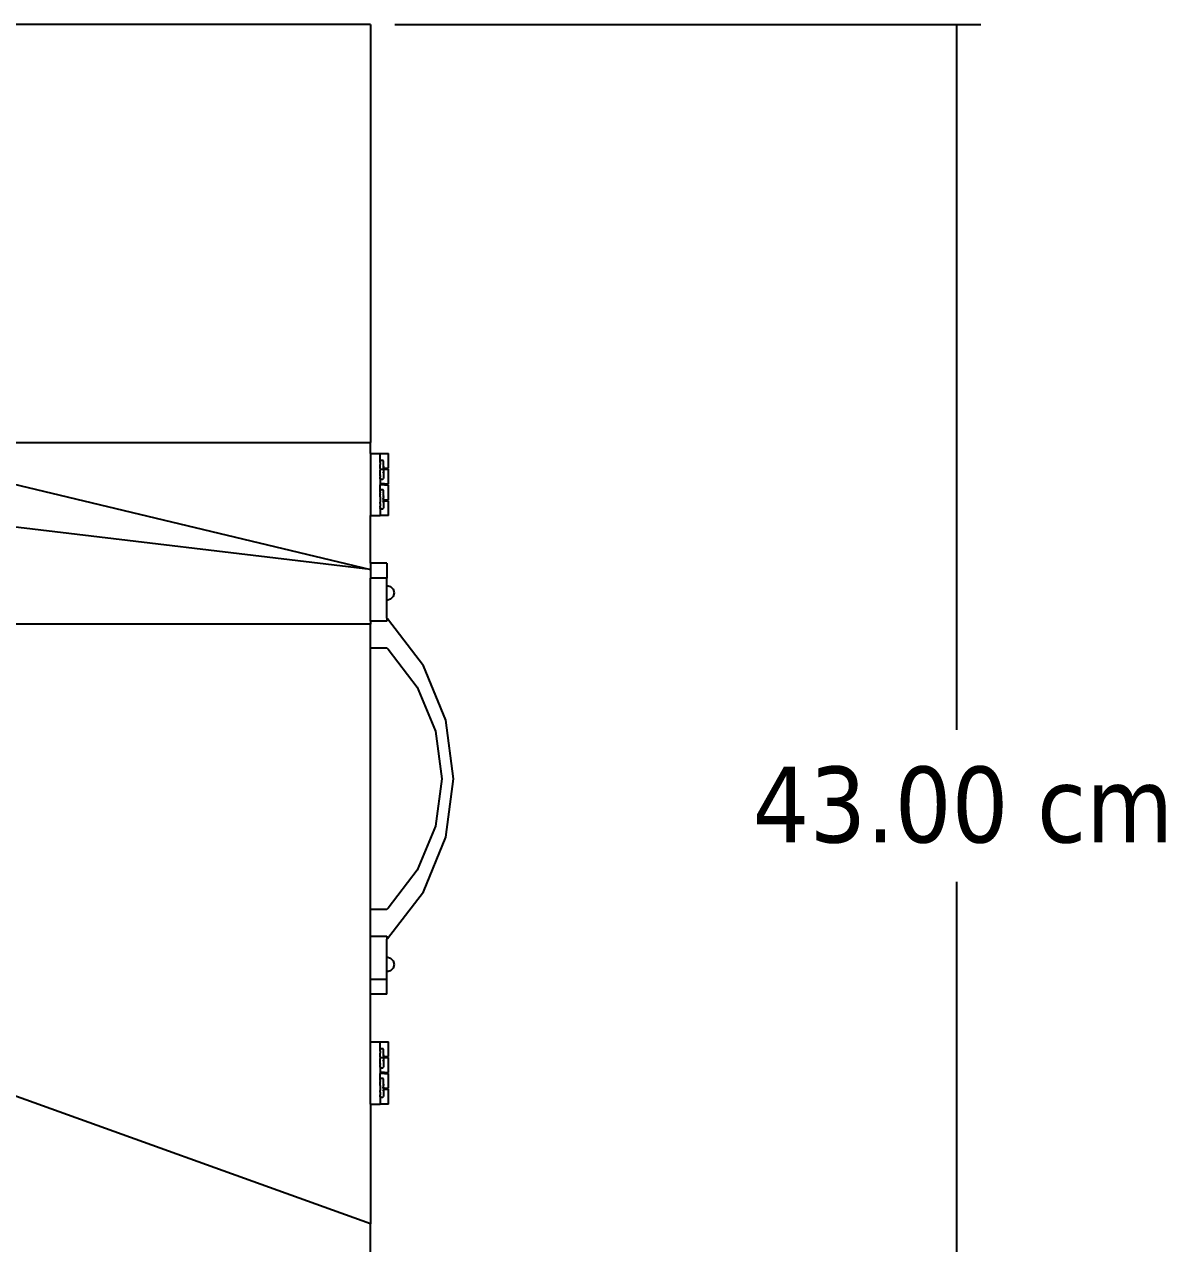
# Model space of a CAD drawing. Extents: x -35.9 to 36, y -41 to 41.6.
# Drawn here: x 4.62 to 36.01, y -12.95 to 20.59 of the extents above; entities that cross this region are included whole.
import ezdxf

# ---------------------------------------------------------------- set-up
doc = ezdxf.new("R2010")
doc.units = 0
doc.layers.get('0').update_dxf_attribs({"linetype": 'CONTINUOUS'})
doc.styles.add('TAHOMA', font='')
doc.styles.get('TAHOMA').set_extended_font_data('Tahoma')

msp = doc.modelspace()

# ---------------------------------------------------------------- linework, layer by layer
for p, q in [((14.137, 20.586), (-3.866, 20.586)), ((14.137, 20.586), (14.137, 9.086)), ((-0.446, 9.086), (14.137, 9.086)), ((-0.446, 9.086), (14.137, 5.586)), ((14.137, 8.786), (14.137, 9.086)), ((14.137, 8.786), (14.137, 7.075)), ((14.137, 8.786), (14.41, 8.786)), ((14.41, 8.786), (14.636, 8.786)), ((14.41, 8.589), (14.41, 8.786)), ((14.636, 8.38), (14.636, 8.786)), ((14.137, 5.586), (-10.863, 8.586)), ((14.41, 8.581), (14.427, 8.601)), ((14.41, 8.581), (14.41, 8.589)), ((14.41, 8.57), (14.41, 8.581)), ((14.41, 8.57), (14.41, 8.563)), ((14.41, 8.563), (14.41, 8.558)), ((14.41, 8.532), (14.41, 8.558)), ((14.41, 8.532), (14.41, 8.521)), ((14.41, 8.521), (14.41, 8.511)), ((14.41, 8.511), (14.41, 8.487)), ((14.41, 8.487), (14.41, 8.477)), ((14.41, 8.474), (14.41, 8.477)), ((14.41, 8.471), (14.41, 8.477)), ((14.41, 8.471), (14.41, 8.474)), ((14.41, 8.467), (14.41, 8.471)), ((14.41, 8.46), (14.41, 8.467)), ((14.41, 8.457), (14.41, 8.46)), ((14.41, 8.452), (14.41, 8.457)), ((14.41, 8.446), (14.41, 8.452)), ((14.41, 8.439), (14.41, 8.446)), ((14.41, 8.431), (14.41, 8.439)), ((14.41, 8.425), (14.41, 8.431)), ((14.41, 8.416), (14.41, 8.425)), ((14.41, 8.409), (14.41, 8.416)), ((14.41, 8.404), (14.41, 8.409)), ((14.41, 8.401), (14.41, 8.404)), ((14.41, 8.392), (14.41, 8.401)), ((14.41, 8.387), (14.41, 8.392)), ((14.421, 8.387), (14.41, 8.387)), ((14.41, 8.374), (14.41, 8.387)), ((14.427, 8.601), (14.479, 8.601)), ((14.497, 8.581), (14.479, 8.601)), ((14.497, 8.387), (14.486, 8.387)), ((14.492, 8.424), (14.49, 8.418)), ((14.491, 8.421), (14.49, 8.418)), ((14.49, 8.418), (14.497, 8.416)), ((14.492, 8.424), (14.491, 8.421)), ((14.497, 8.431), (14.492, 8.427)), ((14.494, 8.43), (14.492, 8.427)), ((14.492, 8.427), (14.492, 8.424)), ((14.492, 8.401), (14.492, 8.397)), ((14.497, 8.401), (14.492, 8.397)), ((14.492, 8.397), (14.494, 8.394)), ((14.494, 8.394), (14.495, 8.391)), ((14.495, 8.391), (14.497, 8.387)), ((14.497, 8.431), (14.497, 8.581)), ((14.497, 8.431), (14.497, 8.416)), ((14.497, 8.401), (14.497, 8.416)), ((14.497, 8.401), (14.497, 8.387)), ((14.497, 8.38), (14.497, 8.387)), ((14.41, 8.369), (14.41, 8.374)), ((14.41, 8.365), (14.41, 8.369)), ((14.41, 8.365), (14.41, 8.351)), ((14.41, 8.351), (14.489, 8.351)), ((14.41, 8.351), (14.41, 8.327)), ((14.41, 8.321), (14.41, 8.327)), ((14.41, 8.318), (14.41, 8.321)), ((14.41, 8.309), (14.41, 8.318)), ((14.41, 8.305), (14.41, 8.309)), ((14.41, 8.299), (14.41, 8.305)), ((14.41, 8.197), (14.41, 8.299)), ((14.41, 8.197), (14.41, 8.187)), ((14.41, 8.163), (14.41, 8.187)), ((14.41, 8.163), (14.41, 8.152)), ((14.41, 8.152), (14.41, 8.141)), ((14.41, 8.116), (14.41, 8.141)), ((14.41, 8.116), (14.41, 8.111)), ((14.41, 8.111), (14.41, 8.103)), ((14.41, 8.092), (14.41, 8.103)), ((14.427, 8.073), (14.41, 8.092)), ((14.41, 8.085), (14.41, 8.092)), ((14.41, 8.085), (14.41, 7.945)), ((14.427, 8.073), (14.479, 8.073)), ((14.479, 8.073), (14.497, 8.092)), ((14.497, 8.353), (14.489, 8.351)), ((14.49, 8.348), (14.491, 8.353)), ((14.49, 8.343), (14.49, 8.348)), ((14.49, 8.337), (14.49, 8.343)), ((14.49, 8.267), (14.491, 8.27)), ((14.49, 8.264), (14.49, 8.267)), ((14.49, 8.261), (14.49, 8.264)), ((14.49, 8.259), (14.49, 8.261)), ((14.49, 8.259), (14.49, 8.256)), ((14.526, 8.38), (14.497, 8.38)), ((14.497, 8.356), (14.497, 8.38)), ((14.497, 8.35), (14.497, 8.356)), ((14.497, 8.353), (14.497, 8.356)), ((14.497, 8.353), (14.497, 8.35)), ((14.511, 8.351), (14.497, 8.353)), ((14.497, 8.35), (14.497, 8.092)), ((14.511, 8.351), (14.526, 8.351)), ((14.526, 8.351), (14.526, 8.38)), ((14.526, 8.38), (14.636, 8.38)), ((14.526, 8.351), (14.636, 8.351)), ((14.636, 7.945), (14.636, 8.351)), ((14.41, 7.945), (14.41, 7.916)), ((14.526, 7.945), (14.41, 7.945)), ((14.526, 7.916), (14.41, 7.916)), ((14.41, 7.777), (14.41, 7.916)), ((14.41, 7.769), (14.427, 7.789)), ((14.41, 7.769), (14.41, 7.777)), ((14.41, 7.758), (14.41, 7.769)), ((14.41, 7.758), (14.41, 7.751)), ((14.41, 7.751), (14.41, 7.746)), ((14.41, 7.72), (14.41, 7.746)), ((14.41, 7.72), (14.41, 7.709)), ((14.427, 7.789), (14.479, 7.789)), ((14.497, 7.769), (14.479, 7.789)), ((14.497, 7.619), (14.497, 7.769)), ((14.526, 7.916), (14.526, 7.945)), ((14.526, 7.945), (14.636, 7.945)), ((14.526, 7.916), (14.636, 7.916)), ((14.636, 7.51), (14.636, 7.916)), ((14.41, 7.709), (14.41, 7.699)), ((14.41, 7.662), (14.41, 7.699)), ((14.41, 7.655), (14.41, 7.662)), ((14.41, 7.655), (14.41, 7.648)), ((14.41, 7.604), (14.41, 7.648)), ((14.41, 7.592), (14.41, 7.604)), ((14.41, 7.589), (14.41, 7.592)), ((14.41, 7.589), (14.41, 7.575)), ((14.421, 7.575), (14.41, 7.575)), ((14.41, 7.575), (14.41, 7.557)), ((14.41, 7.557), (14.41, 7.541)), ((14.41, 7.541), (14.41, 7.525)), ((14.41, 7.525), (14.41, 7.509)), ((14.41, 7.509), (14.41, 7.493)), ((14.41, 7.493), (14.41, 7.481)), ((14.41, 7.481), (14.41, 7.477)), ((14.41, 7.477), (14.41, 7.461)), ((14.41, 7.461), (14.41, 7.457)), ((14.41, 7.457), (14.41, 7.446)), ((14.41, 7.402), (14.41, 7.446)), ((14.41, 7.402), (14.41, 7.394)), ((14.41, 7.394), (14.41, 7.388)), ((14.41, 7.388), (14.41, 7.351)), ((14.497, 7.575), (14.486, 7.575)), ((14.491, 7.612), (14.49, 7.606)), ((14.491, 7.609), (14.49, 7.606)), ((14.49, 7.606), (14.497, 7.604)), ((14.49, 7.536), (14.491, 7.541)), ((14.49, 7.531), (14.49, 7.536)), ((14.49, 7.525), (14.49, 7.531)), ((14.49, 7.455), (14.491, 7.458)), ((14.49, 7.452), (14.49, 7.455)), ((14.49, 7.449), (14.49, 7.452)), ((14.49, 7.447), (14.49, 7.449)), ((14.49, 7.447), (14.49, 7.444)), ((14.492, 7.615), (14.491, 7.612)), ((14.491, 7.612), (14.491, 7.609)), ((14.491, 7.589), (14.492, 7.585)), ((14.497, 7.619), (14.492, 7.615)), ((14.494, 7.618), (14.492, 7.615)), ((14.497, 7.589), (14.492, 7.585)), ((14.492, 7.585), (14.494, 7.582)), ((14.494, 7.582), (14.495, 7.579)), ((14.495, 7.579), (14.497, 7.575)), ((14.497, 7.619), (14.497, 7.604)), ((14.497, 7.589), (14.497, 7.604)), ((14.497, 7.589), (14.497, 7.575)), ((14.497, 7.51), (14.497, 7.575)), ((14.526, 7.51), (14.497, 7.51)), ((14.497, 7.481), (14.497, 7.51)), ((14.526, 7.481), (14.497, 7.481)), ((14.497, 7.481), (14.497, 7.28)), ((14.526, 7.481), (14.526, 7.51)), ((14.526, 7.51), (14.636, 7.51)), ((14.526, 7.481), (14.636, 7.481)), ((14.636, 7.075), (14.636, 7.481)), ((14.137, 5.764), (14.137, 7.075)), ((14.137, 7.075), (14.41, 7.075)), ((14.41, 7.351), (14.41, 7.34)), ((14.41, 7.34), (14.41, 7.329)), ((14.41, 7.304), (14.41, 7.329)), ((14.41, 7.304), (14.41, 7.299)), ((14.41, 7.299), (14.41, 7.291)), ((14.41, 7.28), (14.41, 7.291)), ((14.427, 7.261), (14.41, 7.28)), ((14.41, 7.273), (14.41, 7.28)), ((14.41, 7.273), (14.41, 7.075)), ((14.636, 7.075), (14.41, 7.075)), ((14.427, 7.261), (14.479, 7.261)), ((14.479, 7.261), (14.497, 7.28)), ((14.587, 5.764), (14.137, 5.764)), ((14.137, 5.764), (14.137, 5.586)), ((14.587, 5.764), (14.587, 5.355)), ((14.137, 5.586), (14.137, 5.355)), ((14.137, 4.17), (14.137, 5.355)), ((14.587, 5.355), (14.137, 5.355)), ((14.587, 5.151), (14.587, 5.355)), ((14.587, 5.151), (14.689, 5.124)), ((14.587, 4.742), (14.587, 5.151)), ((14.689, 5.124), (14.764, 5.049)), ((14.764, 5.049), (14.791, 4.947)), ((14.689, 4.77), (14.587, 4.742)), ((14.587, 4.252), (14.587, 4.742)), ((14.764, 4.844), (14.689, 4.77)), ((14.791, 4.947), (14.764, 4.844)), ((14.137, 4.086), (-10.863, 4.086)), ((14.587, 4.17), (14.137, 4.17)), ((14.137, 4.17), (14.137, 4.086)), ((14.137, 3.434), (14.137, 4.086)), ((14.605, 4.233), (14.587, 4.252)), ((14.587, 4.252), (14.587, 4.17)), ((15.594, 2.945), (14.605, 4.233)), ((14.137, 3.434), (14.587, 3.434)), ((14.137, -3.761), (14.137, 3.434)), ((14.587, 3.434), (14.625, 3.396)), ((14.625, 3.396), (15.425, 2.354)), ((16.215, 1.446), (15.594, 2.945)), ((15.425, 2.354), (15.928, 1.139)), ((16.427, -0.164), (16.215, 1.446)), ((15.928, 1.139), (16.1, -0.164)), ((16.1, -0.164), (15.928, -1.467)), ((16.215, -1.773), (16.427, -0.164)), ((15.928, -1.467), (15.425, -2.681)), ((15.594, -3.273), (16.215, -1.773)), ((15.425, -2.681), (14.625, -3.724)), ((14.605, -4.561), (15.594, -3.273)), ((14.137, -12.414), (-10.863, -3.414)), ((14.587, -3.761), (14.137, -3.761)), ((14.137, -4.497), (14.137, -3.761)), ((14.625, -3.724), (14.587, -3.761)), ((14.137, -5.683), (14.137, -4.497)), ((14.137, -4.497), (14.587, -4.497)), ((14.587, -4.497), (14.587, -4.579)), ((14.587, -4.579), (14.605, -4.561)), ((14.587, -5.069), (14.587, -4.579)), ((14.587, -5.069), (14.689, -5.097)), ((14.587, -5.478), (14.587, -5.069)), ((14.689, -5.097), (14.764, -5.172)), ((14.764, -5.172), (14.791, -5.274)), ((14.791, -5.274), (14.764, -5.376)), ((14.137, -5.683), (14.587, -5.683)), ((14.137, -6.092), (14.137, -5.683)), ((14.689, -5.451), (14.587, -5.478)), ((14.587, -5.683), (14.587, -5.478)), ((14.587, -6.092), (14.587, -5.683)), ((14.764, -5.376), (14.689, -5.451)), ((14.587, -6.092), (14.137, -6.092)), ((14.137, -7.403), (14.137, -6.092)), ((14.137, -9.114), (14.137, -7.403)), ((14.137, -7.403), (14.41, -7.403)), ((14.41, -7.403), (14.636, -7.403)), ((14.41, -7.6), (14.41, -7.403)), ((14.41, -7.608), (14.427, -7.588)), ((14.41, -7.608), (14.41, -7.6)), ((14.41, -7.619), (14.41, -7.608)), ((14.41, -7.619), (14.41, -7.626)), ((14.41, -7.626), (14.41, -7.631)), ((14.41, -7.657), (14.41, -7.631)), ((14.41, -7.657), (14.41, -7.668)), ((14.41, -7.668), (14.41, -7.678)), ((14.41, -7.678), (14.41, -7.702)), ((14.41, -7.702), (14.41, -7.712)), ((14.41, -7.715), (14.41, -7.712)), ((14.41, -7.718), (14.41, -7.712)), ((14.427, -7.588), (14.479, -7.588)), ((14.497, -7.608), (14.479, -7.588)), ((14.497, -7.758), (14.497, -7.608)), ((14.636, -7.809), (14.636, -7.403)), ((14.41, -7.718), (14.41, -7.715)), ((14.41, -7.722), (14.41, -7.718)), ((14.41, -7.729), (14.41, -7.722)), ((14.41, -7.732), (14.41, -7.729)), ((14.41, -7.737), (14.41, -7.732)), ((14.41, -7.743), (14.41, -7.737)), ((14.41, -7.75), (14.41, -7.743)), ((14.41, -7.758), (14.41, -7.75)), ((14.41, -7.764), (14.41, -7.758)), ((14.41, -7.773), (14.41, -7.764)), ((14.41, -7.78), (14.41, -7.773)), ((14.41, -7.785), (14.41, -7.78)), ((14.41, -7.788), (14.41, -7.785)), ((14.41, -7.797), (14.41, -7.788)), ((14.41, -7.802), (14.41, -7.797)), ((14.421, -7.802), (14.41, -7.802)), ((14.41, -7.815), (14.41, -7.802)), ((14.41, -7.82), (14.41, -7.815)), ((14.41, -7.824), (14.41, -7.82)), ((14.41, -7.824), (14.41, -7.838)), ((14.41, -7.838), (14.489, -7.838)), ((14.41, -7.838), (14.41, -7.862)), ((14.41, -7.868), (14.41, -7.862)), ((14.41, -7.871), (14.41, -7.868)), ((14.41, -7.88), (14.41, -7.871)), ((14.41, -7.884), (14.41, -7.88)), ((14.41, -7.89), (14.41, -7.884)), ((14.41, -7.992), (14.41, -7.89)), ((14.41, -7.992), (14.41, -8.002)), ((14.41, -8.026), (14.41, -8.002)), ((14.41, -8.026), (14.41, -8.037)), ((14.41, -8.037), (14.41, -8.048)), ((14.41, -8.073), (14.41, -8.048)), ((14.497, -7.802), (14.486, -7.802)), ((14.497, -7.836), (14.489, -7.838)), ((14.492, -7.765), (14.49, -7.771)), ((14.491, -7.768), (14.49, -7.771)), ((14.49, -7.771), (14.497, -7.773)), ((14.49, -7.841), (14.491, -7.836)), ((14.49, -7.846), (14.49, -7.841)), ((14.49, -7.852), (14.49, -7.846)), ((14.49, -7.922), (14.491, -7.919)), ((14.49, -7.925), (14.49, -7.922)), ((14.49, -7.928), (14.49, -7.925)), ((14.49, -7.93), (14.49, -7.928)), ((14.49, -7.93), (14.49, -7.933)), ((14.492, -7.765), (14.491, -7.768)), ((14.497, -7.758), (14.492, -7.762)), ((14.494, -7.759), (14.492, -7.762)), ((14.492, -7.762), (14.492, -7.765)), ((14.492, -7.788), (14.492, -7.792)), ((14.497, -7.788), (14.492, -7.792)), ((14.492, -7.792), (14.494, -7.795)), ((14.494, -7.795), (14.495, -7.798)), ((14.495, -7.798), (14.497, -7.802)), ((14.497, -7.758), (14.497, -7.773)), ((14.497, -7.788), (14.497, -7.773)), ((14.497, -7.788), (14.497, -7.802)), ((14.497, -7.809), (14.497, -7.802)), ((14.526, -7.809), (14.497, -7.809)), ((14.497, -7.833), (14.497, -7.809)), ((14.497, -7.839), (14.497, -7.833)), ((14.497, -7.836), (14.497, -7.833)), ((14.497, -7.836), (14.497, -7.839)), ((14.511, -7.838), (14.497, -7.836)), ((14.497, -7.839), (14.497, -8.097)), ((14.511, -7.838), (14.526, -7.838)), ((14.526, -7.838), (14.526, -7.809)), ((14.526, -7.809), (14.636, -7.809)), ((14.526, -7.838), (14.636, -7.838)), ((14.636, -8.244), (14.636, -7.838)), ((14.41, -8.073), (14.41, -8.078)), ((14.41, -8.078), (14.41, -8.086)), ((14.41, -8.097), (14.41, -8.086)), ((14.427, -8.116), (14.41, -8.097)), ((14.41, -8.104), (14.41, -8.097)), ((14.41, -8.104), (14.41, -8.244)), ((14.41, -8.244), (14.41, -8.273)), ((14.526, -8.244), (14.41, -8.244)), ((14.526, -8.273), (14.41, -8.273)), ((14.41, -8.412), (14.41, -8.273)), ((14.427, -8.116), (14.479, -8.116)), ((14.479, -8.116), (14.497, -8.097)), ((14.526, -8.273), (14.526, -8.244)), ((14.526, -8.244), (14.636, -8.244)), ((14.526, -8.273), (14.636, -8.273)), ((14.636, -8.679), (14.636, -8.273)), ((14.41, -8.42), (14.427, -8.4)), ((14.41, -8.42), (14.41, -8.412)), ((14.41, -8.431), (14.41, -8.42)), ((14.41, -8.431), (14.41, -8.438)), ((14.41, -8.438), (14.41, -8.443)), ((14.41, -8.469), (14.41, -8.443)), ((14.41, -8.469), (14.41, -8.48)), ((14.41, -8.48), (14.41, -8.49)), ((14.41, -8.527), (14.41, -8.49)), ((14.41, -8.534), (14.41, -8.527)), ((14.41, -8.534), (14.41, -8.541)), ((14.41, -8.585), (14.41, -8.541)), ((14.41, -8.597), (14.41, -8.585)), ((14.41, -8.6), (14.41, -8.597)), ((14.41, -8.6), (14.41, -8.614)), ((14.421, -8.614), (14.41, -8.614)), ((14.41, -8.614), (14.41, -8.632)), ((14.41, -8.632), (14.41, -8.648)), ((14.41, -8.648), (14.41, -8.664)), ((14.41, -8.664), (14.41, -8.68)), ((14.41, -8.68), (14.41, -8.696)), ((14.41, -8.696), (14.41, -8.708)), ((14.41, -8.708), (14.41, -8.712)), ((14.41, -8.712), (14.41, -8.728)), ((14.427, -8.4), (14.479, -8.4)), ((14.497, -8.42), (14.479, -8.4)), ((14.497, -8.614), (14.486, -8.614)), ((14.491, -8.577), (14.49, -8.583)), ((14.491, -8.58), (14.49, -8.583)), ((14.49, -8.583), (14.497, -8.585)), ((14.49, -8.653), (14.491, -8.648)), ((14.49, -8.658), (14.49, -8.653)), ((14.49, -8.664), (14.49, -8.658)), ((14.492, -8.574), (14.491, -8.577)), ((14.491, -8.577), (14.491, -8.58)), ((14.491, -8.6), (14.492, -8.604)), ((14.497, -8.57), (14.492, -8.574)), ((14.494, -8.571), (14.492, -8.574)), ((14.497, -8.6), (14.492, -8.604)), ((14.492, -8.604), (14.494, -8.607)), ((14.494, -8.607), (14.495, -8.61)), ((14.495, -8.61), (14.497, -8.614)), ((14.497, -8.57), (14.497, -8.42)), ((14.497, -8.57), (14.497, -8.585)), ((14.497, -8.6), (14.497, -8.585)), ((14.497, -8.6), (14.497, -8.614)), ((14.497, -8.679), (14.497, -8.614)), ((14.526, -8.679), (14.497, -8.679)), ((14.497, -8.708), (14.497, -8.679)), ((14.526, -8.708), (14.497, -8.708)), ((14.497, -8.708), (14.497, -8.909)), ((14.526, -8.708), (14.526, -8.679)), ((14.526, -8.679), (14.636, -8.679)), ((14.526, -8.708), (14.636, -8.708)), ((14.636, -9.114), (14.636, -8.708)), ((14.41, -8.728), (14.41, -8.732)), ((14.41, -8.732), (14.41, -8.743)), ((14.41, -8.787), (14.41, -8.743)), ((14.41, -8.787), (14.41, -8.795)), ((14.41, -8.795), (14.41, -8.801)), ((14.41, -8.801), (14.41, -8.838)), ((14.41, -8.838), (14.41, -8.849)), ((14.41, -8.849), (14.41, -8.86)), ((14.41, -8.885), (14.41, -8.86)), ((14.41, -8.885), (14.41, -8.89)), ((14.41, -8.89), (14.41, -8.898)), ((14.41, -8.909), (14.41, -8.898)), ((14.427, -8.928), (14.41, -8.909)), ((14.41, -8.916), (14.41, -8.909)), ((14.41, -8.916), (14.41, -9.114)), ((14.427, -8.928), (14.479, -8.928)), ((14.479, -8.928), (14.497, -8.909)), ((14.49, -8.734), (14.491, -8.731)), ((14.49, -8.737), (14.49, -8.734)), ((14.49, -8.74), (14.49, -8.737)), ((14.49, -8.742), (14.49, -8.74)), ((14.49, -8.742), (14.49, -8.745)), ((14.137, -9.114), (14.41, -9.114)), ((14.137, -9.114), (14.137, -12.414)), ((14.636, -9.114), (14.41, -9.114)), ((14.137, -22.414), (14.137, -12.414))]:
    msp.add_line(p, q)
at = {"color": 250}
for p, q in [((14.807, 20.586), (30.925, 20.586)), ((30.256, 20.586), (30.256, 1.179)), ((30.256, -3.006), (30.256, -22.414))]:
    msp.add_line(p, q, dxfattribs=at)

# ---------------------------------------------------------------- texts
at = {"color": 250, "insert": (24.648, -1.956), "char_height": 2.0851, "attachment_point": 7, "style": 'TAHOMA'}
msp.add_mtext('43.00 cm', dxfattribs=at)

doc.saveas('drawing.dxf')
